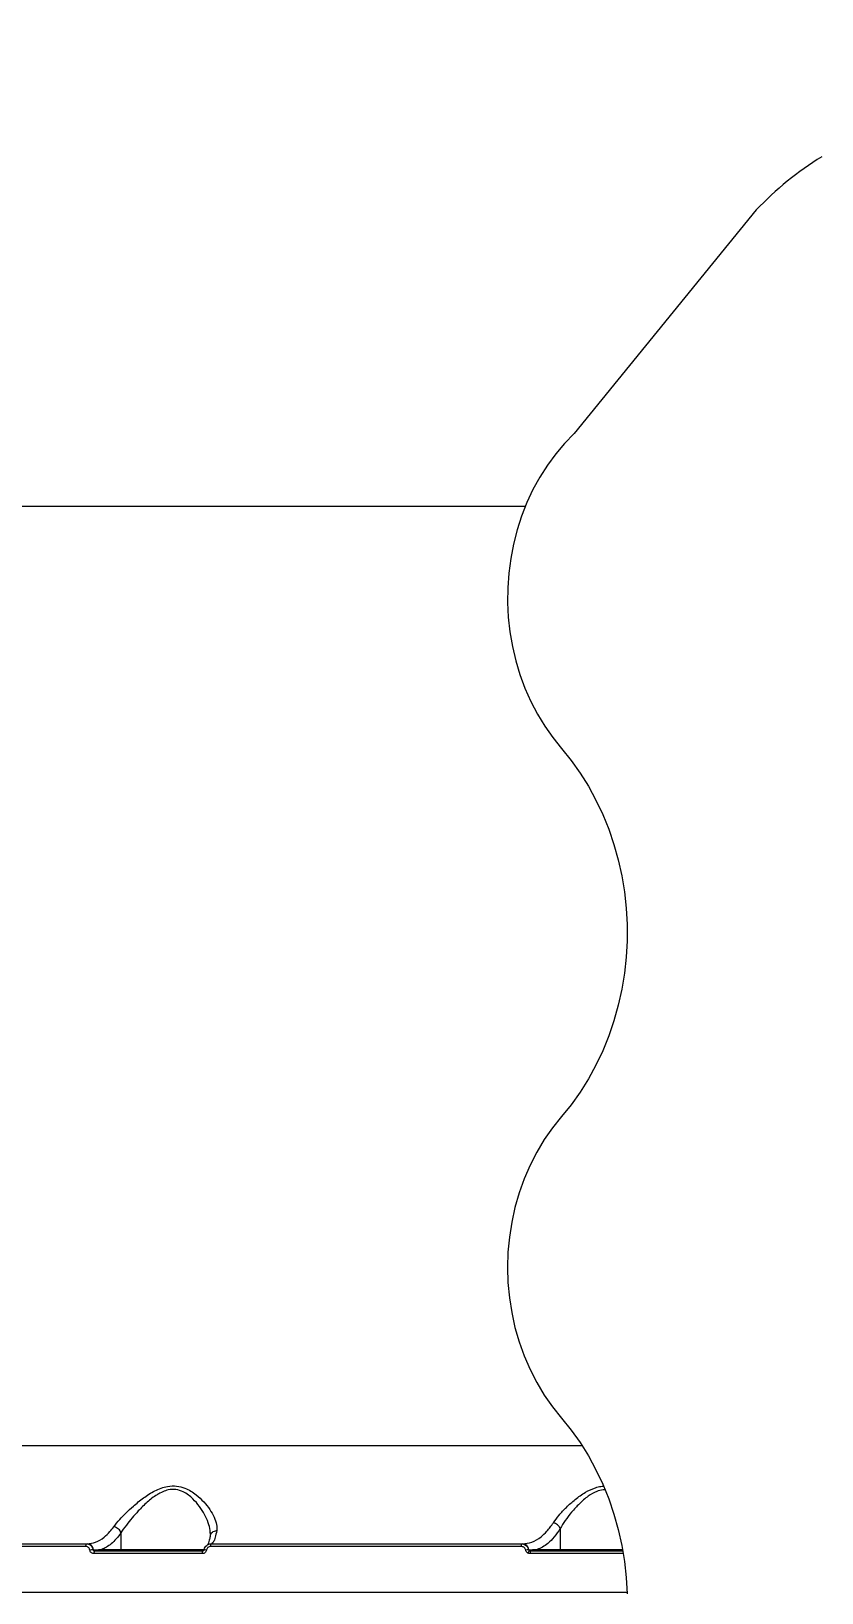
# Model space of a CAD drawing. Header units: millimetres. Extents: x -9609 to 9022, y -7175 to 8108.
# Drawn here: x -3213 to -2935, y 3608 to 4156 of the extents above; entities that cross this region are included whole.
import ezdxf

# ---------------------------------------------------------------- set-up
doc = ezdxf.new("R2010")
doc.units = ezdxf.units.MM
for name, color, linetype in [('DIKOM_ОБЪЕКТ', 7, 'Continuous'), ('DIKOM_РАЗМЕР_ЗОНА', 7, 'Continuous'), ('DIKOM_РАЗМЕР_ОБЪЕКТА', 7, 'Continuous')]:
    doc.layers.add(name, color=color, linetype=linetype)
doc.styles.add('style1', font='arial.ttf', dxfattribs={"width": 0.8})
doc.dimstyles.new('1-50', dxfattribs={"dimtxt": 300, "dimasz": 200, "dimexe": 100, "dimexo": 0, "dimgap": 100, "dimtad": 1, "dimtxsty": 'style1', "dimcen": 200, "dimclrd": 7, "dimclre": 7, "dimclrt": 7, "dimadec": 1, "dimazin": 2, "dimtfac": 1, "dimtmove": 0, "dimatfit": 2, "dimfxl": 0, "dimlwd": 25, "dimlwe": 18, "dimarcsym": 0})

# ---------------------------------------------------------------- blocks, each defined once
blk = doc.blocks.new('*D10')
at = {"layer": 'Defpoints', "color": 0, "transparency": 16777216}
for p in [(-405.54, 6589.16), (-8044.66, -3492.79), (424.09, -3492.79)]:
    blk.add_point(p, dxfattribs=at)
at = {"layer": 'DIKOM_РАЗМЕР_ОБЪЕКТА', "color": 7, "lineweight": 18, "transparency": 16777216}
for p, q in [((-405.54, 6589.16), (-8144.66, 6589.16)), ((424.09, -3492.79), (-8144.66, -3492.79))]:
    blk.add_line(p, q, dxfattribs=at)
at = {"layer": 'DIKOM_РАЗМЕР_ОБЪЕКТА', "color": 7, "lineweight": 25, "transparency": 16777216}
blk.add_line((-8044.66, 6389.16), (-8044.66, -3292.79), dxfattribs=at)
at = {"layer": 'DIKOM_РАЗМЕР_ОБЪЕКТА', "color": 7, "transparency": 16777216}
for points in [[(-8077.99, 6389.16), (-8011.32, 6389.16), (-8044.66, 6589.16)], [(-8077.99, -3292.79), (-8011.32, -3292.79), (-8044.66, -3492.79)]]:
    blk.add_solid(points, dxfattribs=at)
at = {"layer": 'DIKOM_РАЗМЕР_ОБЪЕКТА', "color": 7, "transparency": 16777216, "insert": (-8297.83, 1541.5), "char_height": 300, "attachment_point": 5, "rotation": 90, "style": 'style1'}
blk.add_mtext('10100', dxfattribs=at)
blk = doc.blocks.new('*D13')
at = {"layer": 'Defpoints', "color": 0, "transparency": 16777216}
for p in [(-4933.28, 8107.63), (-9158.98, -4977.79), (-1652.91, -4977.79)]:
    blk.add_point(p, dxfattribs=at)
at = {"layer": 'DIKOM_РАЗМЕР_ЗОНА', "color": 7, "lineweight": 18, "transparency": 16777216}
for p, q in [((-4933.28, 8107.63), (-9258.98, 8107.63)), ((-1652.91, -4977.79), (-9258.98, -4977.79))]:
    blk.add_line(p, q, dxfattribs=at)
at = {"layer": 'DIKOM_РАЗМЕР_ЗОНА', "color": 7, "lineweight": 25, "transparency": 16777216}
blk.add_line((-9158.98, 7907.63), (-9158.98, -4777.79), dxfattribs=at)
at = {"layer": 'DIKOM_РАЗМЕР_ЗОНА', "color": 7, "transparency": 16777216}
for points in [[(-9192.32, 7907.63), (-9125.65, 7907.63), (-9158.98, 8107.63)], [(-9192.32, -4777.79), (-9125.65, -4777.79), (-9158.98, -4977.79)]]:
    blk.add_solid(points, dxfattribs=at)
at = {"layer": 'DIKOM_РАЗМЕР_ЗОНА', "color": 7, "transparency": 16777216, "insert": (-9412.26, 1541.5), "char_height": 300, "attachment_point": 5, "rotation": 90, "style": 'style1'}
blk.add_mtext('13100', dxfattribs=at)

msp = doc.modelspace()

# ---------------------------------------------------------------- linework, layer by layer
at = {"layer": 'DIKOM_ОБЪЕКТ', "color": 7, "linetype": 'Continuous', "lineweight": 15}
for p, q in [((-2958.291, 4093.295), (-3022.17, 4014.844)), ((-3039.344, 3989.212), (-3279.968, 3989.212)), ((-3468.342, 3659.715), (-3019.442, 3659.715)), ((-3181.17, 3629.018), (-3181.17, 3623.212)), ((-3027.067, 3630.533), (-3027.067, 3623.212)), ((-3193.547, 3624.253), (-3300.138, 3624.253)), ((-3299.827, 3625.212), (-3193.324, 3625.212)), ((-3193.324, 3625.212), (-3193.04, 3625.212)), ((-3190.976, 3623.129), (-3190.804, 3623.129)), ((-3190.414, 3622.712), (-3152.447, 3622.712)), ((-3187.971, 3623.212), (-3181.17, 3623.212)), ((-3181.17, 3623.212), (-3151.848, 3623.212)), ((-3040.715, 3624.253), (-3149.708, 3624.253)), ((-3149.521, 3625.212), (-3040.619, 3625.212)), ((-3040.619, 3625.212), (-3040.324, 3625.212)), ((-3038.185, 3623.129), (-3038.088, 3623.129)), ((-3037.537, 3622.712), (-3005.096, 3622.712)), ((-3035.152, 3623.212), (-3027.067, 3623.212)), ((-3027.067, 3623.212), (-3005.184, 3623.212)), ((-3152.635, 3621.747), (-3190.634, 3621.747)), ((-3004.934, 3621.747), (-3037.631, 3621.747)), ((-3546.252, 3608.215), (-3003.61, 3608.215))]:
    msp.add_line(p, q, dxfattribs=at)
at = {"layer": 'DIKOM_ОБЪЕКТ', "color": 7, "linetype": 'Continuous', "lineweight": 15, "flags": 128}
for points in [[(-3022.17, 4014.844), (-3025.518, 4011.39), (-3028.651, 4007.678), (-3031.555, 4003.725), (-3034.215, 3999.549), (-3036.619, 3995.172), (-3038.756, 3990.613), (-3040.615, 3985.894), (-3042.187, 3981.039), (-3043.465, 3976.07), (-3044.443, 3971.01), (-3045.115, 3965.885), (-3045.48, 3960.718), (-3045.534, 3955.535), (-3045.279, 3950.36), (-3044.714, 3945.217), (-3043.843, 3940.132), (-3042.67, 3935.128), (-3041.2, 3930.23), (-3039.441, 3925.461), (-3037.401, 3920.844), (-3035.089, 3916.4), (-3032.518, 3912.151), (-3029.698, 3908.118), (-3026.643, 3904.319)], [(-3026.643, 3904.319), (-3023.252, 3900.128), (-3020.094, 3895.701), (-3017.183, 3891.054), (-3014.529, 3886.206), (-3012.143, 3881.175), (-3010.035, 3875.982), (-3008.212, 3870.647), (-3006.682, 3865.191), (-3005.45, 3859.634), (-3004.523, 3854), (-3003.902, 3848.309), (-3003.591, 3842.585), (-3003.591, 3836.849), (-3003.902, 3831.125), (-3004.523, 3825.435), (-3005.45, 3819.8), (-3006.682, 3814.244), (-3008.212, 3808.787), (-3010.035, 3803.452), (-3012.143, 3798.259), (-3014.529, 3793.228), (-3017.183, 3788.38), (-3020.094, 3783.733), (-3023.252, 3779.306), (-3026.643, 3775.115)], [(-3026.643, 3775.115), (-3029.784, 3771.201), (-3032.676, 3767.038), (-3035.305, 3762.648), (-3037.657, 3758.053), (-3039.719, 3753.277), (-3041.482, 3748.344), (-3042.937, 3743.279), (-3044.076, 3738.106), (-3044.894, 3732.854), (-3045.387, 3727.547), (-3045.551, 3722.214), (-3045.386, 3716.88), (-3044.893, 3711.574), (-3044.075, 3706.321), (-3042.936, 3701.149), (-3041.48, 3696.084), (-3039.716, 3691.151), (-3037.654, 3686.375), (-3035.302, 3681.781), (-3032.673, 3677.391), (-3029.781, 3673.229), (-3026.639, 3669.314)], [(-3026.639, 3669.314), (-3023.248, 3665.125), (-3020.091, 3660.699), (-3017.181, 3656.054), (-3014.527, 3651.207), (-3012.142, 3646.178), (-3010.034, 3640.987), (-3008.211, 3635.653), (-3006.681, 3630.198), (-3005.45, 3624.644), (-3004.523, 3619.011), (-3003.902, 3613.322), (-3003.591, 3607.599)]]:
    msp.add_lwpolyline(points, dxfattribs=at)
at = {"layer": 'DIKOM_ОБЪЕКТ', "color": 7, "linetype": 'Continuous', "lineweight": 15}
for centre, radius, start, end in [((-2875.479, 4014.823), 114.087, 121.63205, 136.54118), ((-3029.969, 3629.552), 3.063, 18.67938, 80.49016), ((-3192.315, 3624.472), 1.251, 143.75066, 190.11535), ((-3193.135, 3622.869), 2.345, 6.36747, 87.66612), ((-3190.567, 3614.706), 8.432, 92.77968, 100.41743), ((-3190.338, 3623.181), 0.469, 186.40322, 267.65475), ((-3189.387, 3621.97), 1.267, 144.14244, 190.14829), ((-3187.494, 3623.19), 0.478, 177.30055, 267.11274), ((-3180.692, 3623.19), 0.479, 177.39342, 267.01987), ((-3151.228, 3621.973), 1.425, 148.74656, 189.11904), ((-3156.554, 3592.591), 30.882, 79.96226, 81.46294), ((-3148.299, 3624.477), 1.426, 148.96442, 189.04136), ((-3038.179, 3624.483), 2.547, 163.35499, 185.17907), ((-3040.419, 3622.868), 2.346, 6.37205, 87.67372), ((-3037.296, 3612.451), 10.715, 94.76356, 100.10117), ((-3034.892, 3620.345), 3.831, 140.68992, 155.61114), ((-3037.595, 3623.196), 0.498, 187.70564, 238.31181), ((-3035.045, 3621.982), 2.597, 163.68002, 185.20465), ((-3034.674, 3623.191), 0.479, 177.4175, 266.99578), ((-3026.589, 3623.19), 0.479, 177.39342, 267.01987)]:
    msp.add_arc(centre, radius, start, end, dxfattribs=at)
for points, knots in [([(-3183.721, 3631.151), (-3183.048, 3632.003), (-3181.822, 3633.556), (-3179.4, 3636.063), (-3176.66, 3638.616), (-3173.361, 3641.338), (-3170.023, 3643.485), (-3167.106, 3644.783), (-3164.543, 3645.5), (-3161.631, 3645.612), (-3158.871, 3644.88), (-3156.613, 3643.734), (-3154.328, 3642.122), (-3152.035, 3639.94), (-3149.921, 3637.236), (-3148.38, 3634.544), (-3147.456, 3631.979), (-3147.528, 3630.535), (-3147.563, 3629.832)], [0, 0, 0, 0, 0.07855045, 0.14306023, 0.20760558, 0.28721718, 0.36655216, 0.40574895, 0.44484941, 0.49744117, 0.54969165, 0.59227269, 0.63493691, 0.70729502, 0.77973041, 0.85448422, 0.92913983, 1, 1, 1, 1]), ([(-3149.837, 3628.789), (-3149.823, 3629.161), (-3149.78, 3630.322), (-3150.477, 3632.617), (-3151.745, 3635.45), (-3153.558, 3638.317), (-3155.501, 3640.633), (-3157.487, 3642.366), (-3159.418, 3643.587), (-3161.833, 3644.388), (-3164.38, 3644.265), (-3166.573, 3643.518), (-3167.824, 3642.848), (-3169.701, 3641.686), (-3172.077, 3639.806), (-3174.933, 3636.959), (-3177.37, 3634.236), (-3179.363, 3631.611), (-3180.863, 3629.873), (-3181.171, 3629.026), (-3181.171, 3629.026)], [0, 0, 0, 0, 0.0370411, 0.1155486, 0.1962894, 0.2716052, 0.3485739, 0.3912526, 0.4348678, 0.4856761, 0.536124, 0.5730143, 0.6115576, 0.6135243, 0.6945964, 0.7790373, 0.8471697, 0.9164721, 0.9999569, 1, 1, 1, 1]), ([(-3029.463, 3632.573), (-3028.833, 3633.448), (-3027.572, 3635.199), (-3024.934, 3638.015), (-3021.87, 3640.817), (-3018.469, 3643.257), (-3015.339, 3644.739), (-3013.183, 3645.347), (-3012.249, 3645.407), (-3011.977, 3645.425)], [0, 0, 0, 0, 0.182874, 0.365978, 0.5508382, 0.73527333, 0.88867146, 0.96758379, 1, 1, 1, 1]), ([(-3011.429, 3644.191), (-3012.213, 3644.112), (-3013.176, 3644.016), (-3015.15, 3643.253), (-3017.531, 3641.848), (-3020.454, 3639.262), (-3023.106, 3636.324), (-3025.401, 3633.329), (-3026.507, 3631.473), (-3027.067, 3630.533)], [0, 0, 0, 0, 0.0972654, 0.1193095, 0.2649708, 0.4448279, 0.6306746, 0.8130192, 1, 1, 1, 1]), ([(-3193.04, 3625.212), (-3192.038, 3625.322), (-3190.005, 3625.545), (-3187.321, 3627.202), (-3185.227, 3629.182), (-3184.157, 3630.581), (-3183.721, 3631.151)], [0, 0, 0, 0, 0.3072641, 0.6233194, 0.8463551, 1, 1, 1, 1]), ([(-3181.17, 3629.018), (-3181.719, 3628.286), (-3182.822, 3626.813), (-3184.537, 3625.186), (-3186.256, 3623.94), (-3187.398, 3623.455), (-3187.971, 3623.212)], [0, 0, 0, 0, 0.2595375, 0.5218361, 0.759873, 1, 1, 1, 1]), ([(-3181.171, 3629.026), (-3181.258, 3629.267), (-3181.432, 3629.748), (-3181.986, 3630.389), (-3182.685, 3630.876), (-3183.252, 3631.074), (-3183.595, 3631.136), (-3183.678, 3631.146), (-3183.721, 3631.151)], [0, 0, 0, 0, 0.2316418, 0.46325958, 0.69478715, 0.92649092, 0.96098552, 1, 1, 1, 1]), ([(-3181.171, 3629.026), (-3181.17, 3629.024), (-3181.17, 3629.022), (-3181.17, 3629.019), (-3181.17, 3629.018)], [0, 0, 0, 0, 0.6240417, 1, 1, 1, 1]), ([(-3149.796, 3628.16), (-3149.82, 3628.037), (-3149.946, 3627.374), (-3150.175, 3626.46), (-3150.462, 3625.502), (-3150.678, 3624.947), (-3150.82, 3624.693), (-3150.809, 3624.707), (-3150.806, 3624.712)], [0, 0, 0, 0, 0.05598827, 0.3026083, 0.54417741, 0.74501407, 0.92156211, 1, 1, 1, 1]), ([(-3149.782, 3628.792), (-3149.777, 3628.556), (-3149.772, 3628.31), (-3149.821, 3628.152), (-3149.823, 3628.146)], [0, 0, 0, 0, 0.9611378, 1, 1, 1, 1]), ([(-3149.757, 3628.154), (-3149.75, 3628.222), (-3149.719, 3628.536), (-3149.383, 3629.029), (-3148.792, 3629.536), (-3148.177, 3629.761), (-3147.758, 3629.822), (-3147.609, 3629.83), (-3147.563, 3629.832)], [0, 0, 0, 0, 0.0724182, 0.3348167, 0.5971158, 0.8595253, 0.9566113, 1, 1, 1, 1]), ([(-3147.563, 3629.832), (-3147.742, 3628.99), (-3148.094, 3627.338), (-3148.661, 3625.857), (-3149.114, 3625.265), (-3149.38, 3625.223), (-3149.451, 3625.212)], [0, 0, 0, 0, 0.3028926, 0.5944635, 0.8920227, 1, 1, 1, 1]), ([(-3040.324, 3625.212), (-3039.233, 3625.329), (-3037.02, 3625.565), (-3034.146, 3627.302), (-3031.598, 3629.628), (-3030.213, 3631.539), (-3029.463, 3632.573)], [0, 0, 0, 0, 0.2848621, 0.5777508, 0.7715651, 1, 1, 1, 1]), ([(-3027.067, 3630.533), (-3027.76, 3629.522), (-3029.157, 3627.483), (-3031.265, 3625.432), (-3033.272, 3623.988), (-3034.524, 3623.471), (-3035.152, 3623.212)], [0, 0, 0, 0, 0.2794436, 0.5634228, 0.7807181, 1, 1, 1, 1]), ([(-3192.092, 3623), (-3192.133, 3623.161), (-3192.214, 3623.483), (-3192.526, 3623.879), (-3192.941, 3624.154), (-3193.305, 3624.247), (-3193.509, 3624.252), (-3193.547, 3624.253)], [0, 0, 0, 0, 0.2340972, 0.4679427, 0.7039133, 0.9448013, 1, 1, 1, 1]), ([(-3193.324, 3625.212), (-3193.263, 3625.211), (-3192.935, 3625.203), (-3192.35, 3625.047), (-3191.681, 3624.59), (-3191.177, 3623.932), (-3191.043, 3623.397), (-3190.976, 3623.129)], [0, 0, 0, 0, 0.0547111, 0.2943375, 0.530149, 0.7646763, 1, 1, 1, 1]), ([(-3190.634, 3621.747), (-3190.673, 3621.748), (-3190.878, 3621.753), (-3191.242, 3621.846), (-3191.657, 3622.121), (-3191.97, 3622.517), (-3192.051, 3622.839), (-3192.092, 3623)], [0, 0, 0, 0, 0.0558311, 0.2969323, 0.5326509, 0.7663054, 1, 1, 1, 1]), ([(-3190.976, 3623.129), (-3190.961, 3623.075), (-3190.931, 3622.965), (-3190.809, 3622.834), (-3190.648, 3622.744), (-3190.509, 3622.714), (-3190.429, 3622.712), (-3190.414, 3622.712)], [0, 0, 0, 0, 0.2177541, 0.4435174, 0.6835179, 0.939844, 1, 1, 1, 1]), ([(-3190.804, 3623.129), (-3190.663, 3623.129), (-3189.96, 3623.131), (-3189.003, 3623.156), (-3188.204, 3623.2), (-3187.971, 3623.212)], [0, 0, 0, 0, 0.1504336, 0.752164, 1, 1, 1, 1]), ([(-3151.171, 3623), (-3151.176, 3622.973), (-3151.212, 3622.782), (-3151.354, 3622.438), (-3151.691, 3622.056), (-3152.136, 3621.797), (-3152.469, 3621.763), (-3152.635, 3621.747)], [0, 0, 0, 0, 0.038576, 0.2781516, 0.5183752, 0.7592832, 1, 1, 1, 1]), ([(-3151.975, 3623.132), (-3151.982, 3623.094), (-3151.998, 3622.999), (-3152.087, 3622.868), (-3152.22, 3622.761), (-3152.349, 3622.712), (-3152.426, 3622.716), (-3152.447, 3622.718)], [0, 0, 0, 0, 0.1564796, 0.3900554, 0.6339545, 0.9011147, 1, 1, 1, 1]), ([(-3151.964, 3623.129), (-3151.956, 3623.173), (-3151.896, 3623.492), (-3151.66, 3624.063), (-3151.098, 3624.698), (-3150.356, 3625.129), (-3149.799, 3625.184), (-3149.521, 3625.212)], [0, 0, 0, 0, 0.0387893, 0.2783851, 0.5186595, 0.7595238, 1, 1, 1, 1]), ([(-3149.708, 3624.253), (-3149.874, 3624.236), (-3150.207, 3624.203), (-3150.652, 3623.943), (-3150.988, 3623.562), (-3151.131, 3623.218), (-3151.166, 3623.026), (-3151.171, 3623)], [0, 0, 0, 0, 0.2406524, 0.4814464, 0.7216004, 0.9612058, 1, 1, 1, 1]), ([(-3039.175, 3623), (-3039.217, 3623.158), (-3039.301, 3623.473), (-3039.618, 3623.862), (-3040.042, 3624.139), (-3040.431, 3624.244), (-3040.66, 3624.251), (-3040.715, 3624.253)], [0, 0, 0, 0, 0.2249527, 0.4495695, 0.6803367, 0.9238468, 1, 1, 1, 1]), ([(-3040.619, 3625.212), (-3040.533, 3625.209), (-3040.171, 3625.198), (-3039.556, 3625.021), (-3038.887, 3624.559), (-3038.386, 3623.912), (-3038.253, 3623.391), (-3038.185, 3623.129)], [0, 0, 0, 0, 0.0749416, 0.3151738, 0.5451442, 0.7715147, 1, 1, 1, 1]), ([(-3038.381, 3621.927), (-3038.498, 3621.999), (-3038.752, 3622.157), (-3039.048, 3622.528), (-3039.133, 3622.843), (-3039.175, 3623)], [0, 0, 0, 0, 0.298685, 0.6491244, 1, 1, 1, 1]), ([(-3038.185, 3623.129), (-3038.173, 3623.085), (-3038.157, 3623.031), (-3038.096, 3622.934), (-3038.006, 3622.844), (-3037.905, 3622.795), (-3037.856, 3622.772)], [0, 0, 0, 0, 0.2620902, 0.3208746, 0.6715396, 1, 1, 1, 1]), ([(-3038.088, 3623.129), (-3037.232, 3623.14), (-3036.249, 3623.152), (-3035.278, 3623.205), (-3035.152, 3623.212)], [0, 0, 0, 0, 0.8707745, 1, 1, 1, 1]), ([(-3037.856, 3622.772), (-3037.782, 3622.749), (-3037.677, 3622.716), (-3037.569, 3622.713), (-3037.537, 3622.712)], [0, 0, 0, 0, 0.7051522, 1, 1, 1, 1]), ([(-3037.631, 3621.747), (-3037.706, 3621.749), (-3037.966, 3621.758), (-3038.209, 3621.857), (-3038.381, 3621.927)], [0, 0, 0, 0, 0.288189, 1, 1, 1, 1])]:
    msp.add_open_spline(points, degree=3, knots=knots, dxfattribs=at)

# ---------------------------------------------------------------- dimensions: what is measured, and where the dimension line sits
at = {"layer": 'DIKOM_РАЗМЕР_ЗОНА'}
dim = msp.add_linear_dim(base=(-9158.984, -4977.788), p1=(-4933.276, 8107.631), p2=(-1652.914, -4977.788), angle=90, text='13100', dimstyle='1-50', dxfattribs=at)
dim.commit()
dim.dimension.update_dxf_attribs({"geometry": '*D13', "text_midpoint": (-9158.984, 1541.499), "dimtype": 160})
at = {"layer": 'DIKOM_РАЗМЕР_ОБЪЕКТА'}
dim = msp.add_linear_dim(base=(-8044.657, -3492.788), p1=(-405.539, 6589.161), p2=(424.086, -3492.788), angle=90, text='10100', dimstyle='1-50', dxfattribs=at)
dim.commit()
dim.dimension.update_dxf_attribs({"geometry": '*D10', "text_midpoint": (-8044.657, 1541.499), "dimtype": 160})

doc.saveas('drawing.dxf')
